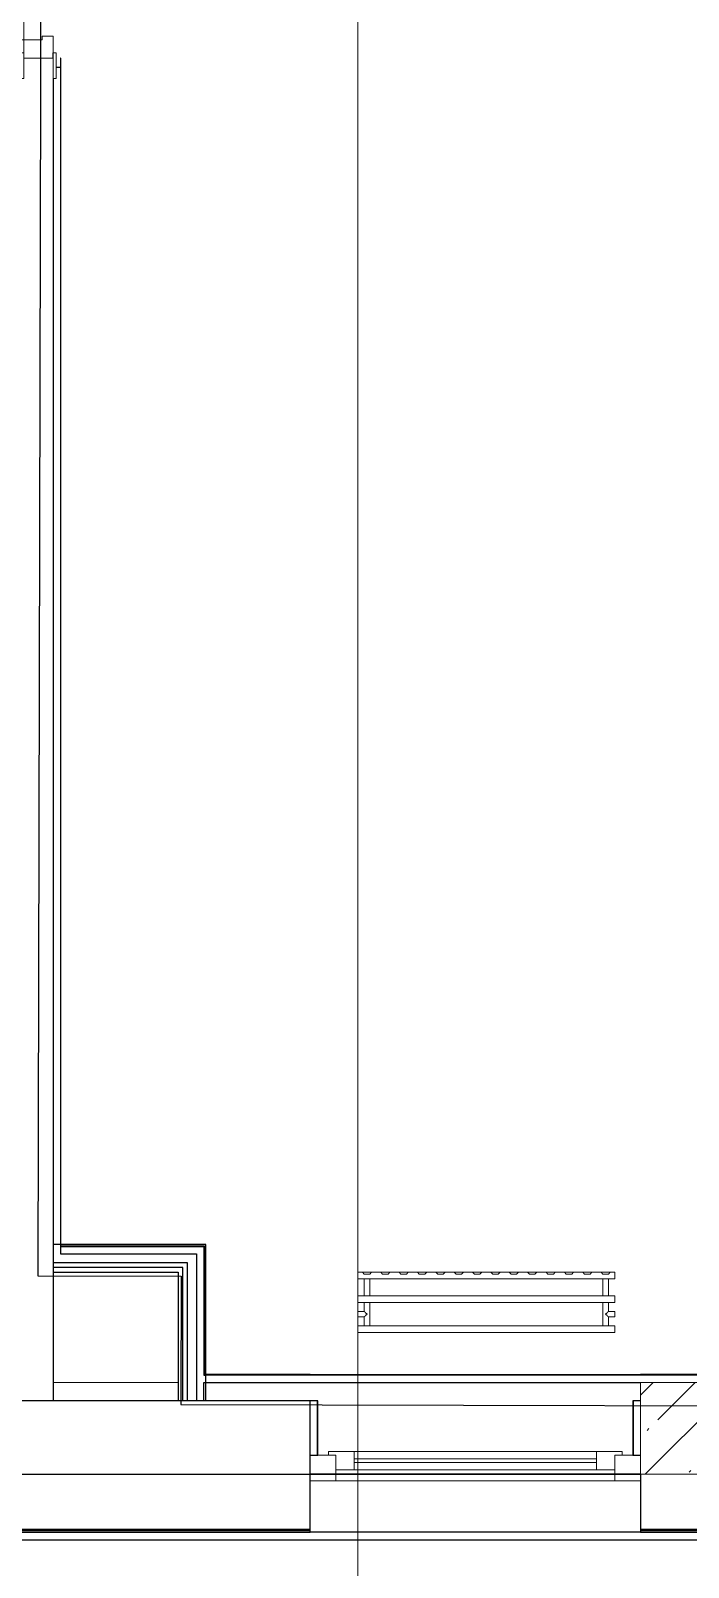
# Model space of a CAD drawing. Header units: millimetres. Extents: x 3914 to 443608, y -156176 to 78197.
# Drawn here: x 118226 to 120017, y -146466 to -142283 of the extents above; entities that cross this region are included whole.
import ezdxf

# ---------------------------------------------------------------- set-up
doc = ezdxf.new("R2010")
doc.units = ezdxf.units.MM
for name, color, linetype, lineweight in [('A-DOOR-1', 7, 'Continuous', 5), ('A-FLOR', 7, 'Continuous', 9), ('A-GLAZ', 7, 'Continuous', 9), ('A-GLAZ-1', 7, 'Continuous', 5), ('S-COLS-1', 7, 'Continuous', 5), ('Оси', 7, 'Continuous', 9)]:
    doc.layers.add(name, color=color, linetype=linetype, lineweight=lineweight)
doc.layers.add('A-DOOR-FRAM-1', color=7, linetype='Continuous', lineweight=5, true_color=0xc0c0c0)
doc.layers.add('M-EQPM-1', color=7, linetype='Continuous', lineweight=9, true_color=0xb2b2b2)

# ---------------------------------------------------------------- blocks, each defined once
blk = doc.blocks.new('110_Дверь_СКБ_2Ст - Д-5_п_ Из игровой в коридор-32215844-Объем проектирования 1 этажа')
at = {"layer": 'A-DOOR-1'}
for p, q in [((-637.5, 940), (-637.5, 40)), ((-587.5, 940), (-637.5, 940)), ((-587.5, 40), (-587.5, 940)), ((662.5, 440), (612.5, 440)), ((612.5, 440), (612.5, 40)), ((662.5, 40), (662.5, 440)), ((-637.5, 40), (-587.5, 40)), ((612.5, 40), (662.5, 40))]:
    blk.add_line(p, q, dxfattribs=at)
for centre, radius, start, end in [((-637.5, 40), 900, 0, 90), ((662.5, 40), 400, 90, 180)]:
    blk.add_arc(centre, radius, start, end, dxfattribs=at)
at = {"layer": 'A-DOOR-FRAM-1'}
for p, q in [((-672.5, 48), (-742.5, 48)), ((-742.5, 48), (-742.5, 40)), ((-672.5, 40), (-672.5, 48)), ((767.5, 48), (697.5, 48)), ((697.5, 48), (697.5, 40)), ((767.5, 40), (767.5, 48)), ((-742.5, 40), (-672.5, 40)), ((-637.5, 40), (-687.5, 40)), ((-687.5, 40), (-687.5, -40)), ((-637.5, -10), (-637.5, 40)), ((662.5, 40), (662.5, -10)), ((712.5, 40), (662.5, 40)), ((697.5, 40), (767.5, 40)), ((712.5, -40), (712.5, 40)), ((-672.5, -40), (-742.5, -40)), ((-742.5, -40), (-742.5, -48)), ((-672.5, -39), (-687.5, -39)), ((-687.5, -39), (-687.5, -40)), ((-687.5, -40), (-627.5, -40)), ((-687.5, -40), (-672.5, -40)), ((-672.5, -40), (-672.5, -39)), ((-672.5, -48), (-672.5, -40)), ((-627.5, -10), (-637.5, -10)), ((-627.5, -40), (-627.5, -10)), ((662.5, -10), (652.5, -10)), ((652.5, -10), (652.5, -40)), ((652.5, -40), (712.5, -40)), ((712.5, -39), (697.5, -39)), ((697.5, -39), (697.5, -40)), ((697.5, -40), (712.5, -40)), ((767.5, -40), (697.5, -40)), ((697.5, -40), (697.5, -48)), ((712.5, -40), (712.5, -39)), ((767.5, -48), (767.5, -40)), ((-742.5, -48), (-672.5, -48)), ((697.5, -48), (767.5, -48))]:
    blk.add_line(p, q, dxfattribs=at)
blk = doc.blocks.new('120_Окно_СКБ_1Ст - 120_Окно_СКБ_1Ст 900х2500_h_ с форточкой-22876038-Объем проектирования 1 этажа')
at = {"layer": 'A-GLAZ'}
for p, q in [((-450, -127), (-450, -57)), ((-450, -57), (-380, -57)), ((-380, -57), (-380, -127)), ((380, -127), (380, -57)), ((380, -57), (450, -57)), ((450, -57), (450, -127)), ((380, -87), (-380, -87)), ((-380, -87), (-380, -127)), ((-330, -137), (-330, -87)), ((330, -137), (330, -87)), ((380, -127), (380, -87)), ((-380, -127), (-450, -127)), ((-380, -127), (-400, -127)), ((-400, -127), (-400, -137)), ((-400, -137), (400, -137)), ((400, -137), (-400, -137)), ((450, -127), (380, -127)), ((400, -127), (380, -127)), ((400, -137), (400, -127))]:
    blk.add_line(p, q, dxfattribs=at)
at = {"layer": 'A-GLAZ-1'}
for p, q in [((450, -57), (-450, -57)), ((-330, -107), (330, -107)), ((330, -117), (-330, -117)), ((-430, -127), (-400, -127)), ((400, -127), (430, -127))]:
    blk.add_line(p, q, dxfattribs=at)
blk = doc.blocks.new('BSC_Колонна _Прямоугольная - 250х900-V83-Объем проектирования 1 этажа')
at = {"layer": 'S-COLS-1'}
h = blk.add_hatch(dxfattribs=at)
h.set_pattern_fill('FP_98', color=256, style=0, pattern_type=2)
h.set_pattern_definition([(45, (-94080, -25), (-114.04925, 114.04925), []), (45, (-93965.95, -25), (-114.04925, 114.04925), [201.613, -40.323, 6.706, -33.617])])
h.paths.add_polyline_path([(-450, -125), (450, -125), (450, 125), (-450, 125), (-450, -33.7)])
for p, q in [((450, 125), (-450, 125)), ((-450, 125), (-450, -125)), ((450, -125), (450, 125)), ((-450, -125), (450, -125))]:
    blk.add_line(p, q, dxfattribs=at)
blk = doc.blocks.new('radiator_prado_classic_z_tip_30_po exemplyaru - Classic Z Тип 30-300-V232-Объем проектирования 1 этажа')
at = {"layer": 'M-EQPM-1'}
for p, q in [((0, 228), (0, 210)), ((700, 228), (0, 228)), ((0, 210), (0, 228)), ((0, 228), (12.5, 228)), ((0, 210), (700, 210)), ((17.8, 210), (0, 210)), ((12.5, 228), (37.5, 228)), ((37.5, 228), (12.5, 228)), ((12.5, 228), (37.5, 228)), ((12.5, 228), (17.5, 223)), ((12.5, 228), (17.5, 223)), ((32.5, 223), (17.5, 223)), ((17.5, 223), (32.5, 223)), ((17.5, 210), (17.5, 164)), ((17.5, 210), (17.5, 164)), ((17.8, 210), (17.5, 210)), ((17.5, 210), (17.8, 210)), ((17.8, 210), (17.5, 210)), ((17.5, 210), (32.5, 210)), ((32.2, 210), (17.8, 210)), ((17.8, 210), (32.2, 210)), ((32.2, 210), (17.8, 210)), ((32.5, 210), (32.2, 210)), ((32.2, 210), (32.5, 210)), ((32.5, 210), (32.2, 210)), ((667.8, 210), (32.2, 210)), ((32.5, 223), (37.5, 228)), ((37.5, 228), (32.5, 223)), ((32.5, 164), (32.5, 210)), ((32.5, 164), (32.5, 210)), ((37.5, 228), (62.5, 228)), ((62.5, 228), (87.5, 228)), ((87.5, 228), (62.5, 228)), ((62.5, 228), (87.5, 228)), ((62.5, 228), (67.5, 223)), ((62.5, 228), (67.5, 223)), ((82.5, 223), (67.5, 223)), ((67.5, 223), (82.5, 223)), ((82.5, 223), (87.5, 228)), ((87.5, 228), (82.5, 223)), ((87.5, 228), (112.5, 228)), ((112.5, 228), (137.5, 228)), ((137.5, 228), (112.5, 228)), ((112.5, 228), (137.5, 228)), ((112.5, 228), (117.5, 223)), ((112.5, 228), (117.5, 223)), ((132.5, 223), (117.5, 223)), ((117.5, 223), (132.5, 223)), ((132.5, 223), (137.5, 228)), ((137.5, 228), (132.5, 223)), ((137.5, 228), (162.5, 228)), ((162.5, 228), (187.5, 228)), ((187.5, 228), (162.5, 228)), ((162.5, 228), (187.5, 228)), ((162.5, 228), (167.5, 223)), ((162.5, 228), (167.5, 223)), ((182.5, 223), (167.5, 223)), ((167.5, 223), (182.5, 223)), ((182.5, 223), (187.5, 228)), ((187.5, 228), (182.5, 223)), ((187.5, 228), (212.5, 228)), ((212.5, 228), (237.5, 228)), ((237.5, 228), (212.5, 228)), ((212.5, 228), (237.5, 228)), ((212.5, 228), (217.5, 223)), ((212.5, 228), (217.5, 223)), ((232.5, 223), (217.5, 223)), ((217.5, 223), (232.5, 223)), ((232.5, 223), (237.5, 228)), ((237.5, 228), (232.5, 223)), ((237.5, 228), (262.5, 228)), ((262.5, 228), (287.5, 228)), ((287.5, 228), (262.5, 228)), ((262.5, 228), (287.5, 228)), ((262.5, 228), (267.5, 223)), ((262.5, 228), (267.5, 223)), ((282.5, 223), (267.5, 223)), ((267.5, 223), (282.5, 223)), ((282.5, 223), (287.5, 228)), ((287.5, 228), (282.5, 223)), ((287.5, 228), (312.5, 228)), ((312.5, 228), (337.5, 228)), ((337.5, 228), (312.5, 228)), ((312.5, 228), (337.5, 228)), ((312.5, 228), (317.5, 223)), ((312.5, 228), (317.5, 223)), ((332.5, 223), (317.5, 223)), ((317.5, 223), (332.5, 223)), ((332.5, 223), (337.5, 228)), ((337.5, 228), (332.5, 223)), ((337.5, 228), (362.5, 228)), ((362.5, 228), (387.5, 228)), ((387.5, 228), (362.5, 228)), ((362.5, 228), (387.5, 228)), ((362.5, 228), (367.5, 223)), ((362.5, 228), (367.5, 223)), ((382.5, 223), (367.5, 223)), ((367.5, 223), (382.5, 223)), ((382.5, 223), (387.5, 228)), ((387.5, 228), (382.5, 223)), ((387.5, 228), (412.5, 228)), ((412.5, 228), (437.5, 228)), ((437.5, 228), (412.5, 228)), ((412.5, 228), (437.5, 228)), ((412.5, 228), (417.5, 223)), ((412.5, 228), (417.5, 223)), ((432.5, 223), (417.5, 223)), ((417.5, 223), (432.5, 223)), ((432.5, 223), (437.5, 228)), ((437.5, 228), (432.5, 223)), ((437.5, 228), (462.5, 228)), ((462.5, 228), (487.5, 228)), ((487.5, 228), (462.5, 228)), ((462.5, 228), (487.5, 228)), ((462.5, 228), (467.5, 223)), ((462.5, 228), (467.5, 223)), ((482.5, 223), (467.5, 223)), ((467.5, 223), (482.5, 223)), ((482.5, 223), (487.5, 228)), ((487.5, 228), (482.5, 223)), ((487.5, 228), (512.5, 228)), ((512.5, 228), (537.5, 228)), ((537.5, 228), (512.5, 228)), ((512.5, 228), (537.5, 228)), ((512.5, 228), (517.5, 223)), ((512.5, 228), (517.5, 223)), ((532.5, 223), (517.5, 223)), ((517.5, 223), (532.5, 223)), ((532.5, 223), (537.5, 228)), ((537.5, 228), (532.5, 223)), ((537.5, 228), (562.5, 228)), ((562.5, 228), (587.5, 228)), ((587.5, 228), (562.5, 228)), ((562.5, 228), (587.5, 228)), ((562.5, 228), (567.5, 223)), ((562.5, 228), (567.5, 223)), ((582.5, 223), (567.5, 223)), ((567.5, 223), (582.5, 223)), ((582.5, 223), (587.5, 228)), ((587.5, 228), (582.5, 223)), ((587.5, 228), (612.5, 228)), ((612.5, 228), (637.5, 228)), ((637.5, 228), (612.5, 228)), ((612.5, 228), (637.5, 228)), ((612.5, 228), (617.5, 223)), ((612.5, 228), (617.5, 223)), ((632.5, 223), (617.5, 223)), ((617.5, 223), (632.5, 223)), ((632.5, 223), (637.5, 228)), ((637.5, 228), (632.5, 223)), ((637.5, 228), (662.5, 228)), ((662.5, 228), (686.6, 228)), ((687.5, 228), (662.5, 228)), ((662.5, 228), (687.5, 228)), ((662.5, 228), (667.5, 223)), ((662.5, 228), (667.5, 223)), ((682.5, 223), (667.5, 223)), ((667.5, 223), (682.5, 223)), ((667.5, 210), (667.5, 164)), ((667.5, 210), (667.5, 164)), ((667.8, 210), (667.5, 210)), ((667.5, 210), (682.5, 210)), ((667.8, 210), (667.5, 210)), ((667.5, 210), (667.8, 210)), ((682.2, 210), (667.8, 210)), ((682.2, 210), (667.8, 210)), ((667.8, 210), (682.2, 210)), ((682.5, 210), (682.2, 210)), ((682.5, 210), (682.2, 210)), ((682.2, 210), (682.5, 210)), ((700, 210), (682.2, 210)), ((682.5, 223), (687.5, 228)), ((687.5, 228), (682.5, 223)), ((682.5, 164), (682.5, 210)), ((682.5, 164), (682.5, 210)), ((687.5, 228), (700, 228)), ((700, 210), (700, 228)), ((700, 228), (700, 210)), ((700, 164), (0, 164)), ((0, 164), (0, 146)), ((0, 146), (0, 164)), ((0, 164), (17.8, 164)), ((0, 146), (700, 146)), ((18.5, 146), (0, 146)), ((17.8, 164), (17.5, 164)), ((17.5, 164), (17.8, 164)), ((17.8, 164), (17.5, 164)), ((17.5, 164), (32.5, 164)), ((17.5, 146), (17.5, 121.5)), ((17.5, 146), (17.5, 121.5)), ((17.5, 146), (18.5, 146)), ((17.8, 146), (17.5, 146)), ((17.5, 146), (18.5, 146)), ((32.5, 146), (17.5, 146)), ((32.2, 164), (17.8, 164)), ((17.8, 164), (32.2, 164)), ((32.2, 164), (17.8, 164)), ((18.5, 146), (17.8, 146)), ((18.5, 146), (32.2, 146)), ((32.2, 146), (18.5, 146)), ((18.5, 146), (32.2, 146)), ((32.5, 164), (32.2, 164)), ((32.2, 164), (32.5, 164)), ((32.5, 164), (32.2, 164)), ((32.2, 164), (667.8, 164)), ((32.2, 146), (32.5, 146)), ((32.5, 146), (32.2, 146)), ((32.2, 146), (32.5, 146)), ((667.8, 146), (32.2, 146)), ((32.5, 82), (32.5, 146)), ((32.5, 82), (32.5, 146)), ((667.8, 164), (667.5, 164)), ((667.5, 164), (682.5, 164)), ((667.8, 164), (667.5, 164)), ((667.5, 164), (667.8, 164)), ((667.5, 146), (667.5, 82)), ((667.5, 146), (667.5, 82)), ((667.5, 146), (667.8, 146)), ((682.5, 146), (667.5, 146)), ((667.5, 146), (667.8, 146)), ((667.8, 146), (667.5, 146)), ((682.2, 164), (667.8, 164)), ((682.2, 164), (667.8, 164)), ((667.8, 164), (682.2, 164)), ((667.8, 146), (681.5, 146)), ((667.8, 146), (681.5, 146)), ((681.5, 146), (667.8, 146)), ((681.5, 146), (682.5, 146)), ((681.5, 146), (682.5, 146)), ((682.5, 146), (681.5, 146)), ((700, 146), (681.5, 146)), ((682.5, 164), (682.2, 164)), ((682.5, 164), (682.2, 164)), ((682.2, 164), (682.5, 164)), ((682.2, 164), (700, 164)), ((682.5, 121.5), (682.5, 146)), ((682.5, 121.5), (682.5, 146)), ((700, 146), (700, 164)), ((700, 164), (700, 146)), ((17.5, 121.5), (0, 121.5)), ((17.5, 121.5), (0, 121.5)), ((0, 121.5), (0, 120.5)), ((0, 106.5), (0, 121.5)), ((0, 120.5), (0, 107.5)), ((0, 120.5), (0, 119.3)), ((0, 114), (0, 120.5)), ((0, 120.5), (0, 120.5)), ((0, 119.3), (0, 117.8)), ((0, 117.8), (0, 114)), ((0, 114), (0, 110.3)), ((0, 107.5), (0, 114)), ((0, 110.3), (0, 108.7)), ((0, 108.7), (0, 107.5)), ((0, 107.5), (0, 106.5)), ((0, 107.5), (0, 107.5)), ((0, 106.5), (17.5, 106.5)), ((0, 106.5), (17.5, 106.5)), ((17.5, 106.5), (17.5, 82)), ((17.5, 106.5), (17.5, 82)), ((700, 121.5), (682.5, 121.5)), ((700, 121.5), (682.5, 121.5)), ((682.5, 82), (682.5, 106.5)), ((682.5, 106.5), (700, 106.5)), ((682.5, 82), (682.5, 106.5)), ((682.5, 106.5), (700, 106.5)), ((700, 121.5), (700, 106.5)), ((700, 120.5), (700, 121.5)), ((700, 121.5), (700, 120.5)), ((700, 120.5), (700, 121.5)), ((700, 107.5), (700, 120.5)), ((700, 120.5), (700, 107.5)), ((700, 107.5), (700, 120.5)), ((700, 106.5), (700, 107.5)), ((700, 107.5), (700, 106.5)), ((700, 106.5), (700, 107.5)), ((700, 82), (0, 82)), ((0, 82), (0, 64)), ((0, 64), (0, 82)), ((0, 82), (18.5, 82)), ((700, 64), (0, 64)), ((0, 64), (700, 64)), ((18.5, 82), (17.5, 82)), ((17.5, 82), (18.5, 82)), ((18.5, 82), (17.5, 82)), ((17.5, 82), (32.5, 82)), ((32.2, 82), (18.5, 82)), ((18.5, 82), (32.2, 82)), ((32.2, 82), (18.5, 82)), ((32.5, 82), (32.2, 82)), ((32.2, 82), (32.5, 82)), ((32.5, 82), (32.2, 82)), ((32.2, 82), (667.8, 82)), ((667.8, 82), (667.5, 82)), ((667.5, 82), (682.5, 82)), ((667.8, 82), (667.5, 82)), ((667.5, 82), (667.8, 82)), ((681.5, 82), (667.8, 82)), ((681.5, 82), (667.8, 82)), ((667.8, 82), (681.5, 82)), ((682.5, 82), (681.5, 82)), ((682.5, 82), (681.5, 82)), ((681.5, 82), (682.5, 82)), ((681.5, 82), (700, 82)), ((700, 64), (700, 82)), ((700, 82), (700, 64))]:
    blk.add_line(p, q, dxfattribs=at)
for points, knots in [([(18.5, 120.5), (18.4, 120.6), (18.3, 120.7), (18.1, 120.9), (17.9, 121.1), (17.8, 121.2), (17.7, 121.3), (17.5, 121.5), (17.5, 121.5), (17.5, 121.5)], [0.7142857, 0.7142857, 0.7142857, 0.7142857, 0.75, 0.7857143, 0.8214286, 0.8571429, 0.8928571, 0.9285714, 1, 1, 1, 1]), ([(17.5, 121.5), (17.5, 121.5), (17.5, 121.5), (17.7, 121.3), (17.8, 121.2), (17.9, 121.1), (18.1, 120.9), (18.3, 120.7), (18.4, 120.6), (18.5, 120.5)], [0, 0, 0, 0, 0.0714286, 0.1071429, 0.1428571, 0.1785714, 0.2142857, 0.25, 0.2857143, 0.2857143, 0.2857143, 0.2857143]), ([(17.5, 121.5), (17.5, 121.5), (17.5, 121.5), (17.7, 121.3), (17.8, 121.2), (17.9, 121.1), (18.1, 120.9), (18.3, 120.7), (18.4, 120.6), (18.5, 120.5)], [0, 0, 0, 0, 0.0714286, 0.1071429, 0.1428571, 0.1785714, 0.2142857, 0.25, 0.2857143, 0.2857143, 0.2857143, 0.2857143]), ([(25, 114), (24.5, 114.5), (23.6, 115.4), (22.4, 116.6), (21.6, 117.4), (21.1, 117.9), (20.8, 118.2), (20.5, 118.5), (20.2, 118.8), (19.8, 119.1), (19.6, 119.4), (19.3, 119.7), (19, 120), (18.7, 120.3), (18.5, 120.5), (18.3, 120.7), (18.1, 120.9), (17.9, 121.1), (17.8, 121.2), (17.7, 121.3), (17.5, 121.5), (17.5, 121.5), (17.5, 121.5)], [0, 0, 0, 0, 0.142857, 0.285714, 0.357143, 0.392857, 0.428571, 0.464286, 0.5, 0.535714, 0.571429, 0.607143, 0.642857, 0.678571, 0.714286, 0.75, 0.785714, 0.821429, 0.857143, 0.892857, 0.928571, 1, 1, 1, 1]), ([(17.5, 106.5), (17.5, 106.5), (17.5, 106.5), (17.7, 106.7), (17.8, 106.8), (17.9, 106.9), (18.1, 107.1), (18.3, 107.3), (18.5, 107.5), (18.7, 107.7), (19, 108), (19.3, 108.3), (19.6, 108.6), (19.8, 108.9), (20.3, 109.3), (20.7, 109.7), (21.1, 110.1), (21.6, 110.6), (22.4, 111.4), (23.6, 112.6), (24.5, 113.5), (25, 114)], [0, 0, 0, 0, 0.071429, 0.107143, 0.142857, 0.178571, 0.214286, 0.25, 0.285714, 0.321429, 0.357143, 0.392857, 0.428571, 0.464286, 0.5, 0.571429, 0.607143, 0.642857, 0.714286, 0.857143, 1, 1, 1, 1]), ([(17.5, 106.5), (17.5, 106.5), (17.5, 106.5), (17.7, 106.7), (17.8, 106.8), (17.9, 106.9), (18.1, 107.1), (18.3, 107.3), (18.4, 107.4), (18.5, 107.5)], [0, 0, 0, 0, 0.0714286, 0.1071429, 0.1428571, 0.1785714, 0.2142857, 0.25, 0.2857143, 0.2857143, 0.2857143, 0.2857143]), ([(18.5, 107.5), (18.4, 107.4), (18.3, 107.3), (18.1, 107.1), (17.9, 106.9), (17.8, 106.8), (17.7, 106.7), (17.5, 106.5), (17.5, 106.5), (17.5, 106.5)], [0.7142857, 0.7142857, 0.7142857, 0.7142857, 0.75, 0.7857143, 0.8214286, 0.8571429, 0.8928571, 0.9285714, 1, 1, 1, 1]), ([(18.5, 107.5), (18.4, 107.4), (18.3, 107.3), (18.1, 107.1), (17.9, 106.9), (17.8, 106.8), (17.7, 106.7), (17.5, 106.5), (17.5, 106.5), (17.5, 106.5)], [0.7142857, 0.7142857, 0.7142857, 0.7142857, 0.75, 0.7857143, 0.8214286, 0.8571429, 0.8928571, 0.9285714, 1, 1, 1, 1]), ([(22.1, 116.9), (21.9, 117.1), (21.6, 117.4), (21.1, 117.9), (20.8, 118.2), (20.5, 118.5), (20.2, 118.8), (19.9, 119.2), (19.7, 119.3), (19.6, 119.4)], [0.2857143, 0.2857143, 0.2857143, 0.2857143, 0.3571429, 0.3928571, 0.4285714, 0.4642857, 0.5, 0.5357143, 0.5714286, 0.5714286, 0.5714286, 0.5714286]), ([(19.6, 119.4), (19.7, 119.3), (19.9, 119.2), (20.3, 118.7), (20.7, 118.3), (21.1, 117.9), (21.6, 117.4), (21.9, 117.1), (22.1, 116.9)], [0.4285714, 0.4285714, 0.4285714, 0.4285714, 0.4642857, 0.5, 0.5714286, 0.6071429, 0.6428571, 0.7142857, 0.7142857, 0.7142857, 0.7142857]), ([(19.6, 119.4), (19.7, 119.3), (19.8, 119.1), (20.3, 118.7), (20.7, 118.3), (21.1, 117.9), (21.6, 117.4), (21.9, 117.1), (22.1, 116.9)], [0.4285714, 0.4285714, 0.4285714, 0.4285714, 0.4642857, 0.5, 0.5714286, 0.6071429, 0.6428571, 0.7142857, 0.7142857, 0.7142857, 0.7142857]), ([(19.6, 108.6), (19.7, 108.7), (19.9, 108.8), (20.3, 109.3), (20.7, 109.7), (21.1, 110.1), (21.6, 110.6), (21.9, 110.9), (22.1, 111.1)], [0.4285714, 0.4285714, 0.4285714, 0.4285714, 0.4642857, 0.5, 0.5714286, 0.6071429, 0.6428571, 0.7142857, 0.7142857, 0.7142857, 0.7142857]), ([(22.1, 111.1), (21.9, 110.9), (21.6, 110.6), (21.1, 110.1), (20.8, 109.8), (20.5, 109.5), (20.2, 109.2), (19.9, 108.8), (19.7, 108.7), (19.6, 108.6)], [0.2857143, 0.2857143, 0.2857143, 0.2857143, 0.3571429, 0.3928571, 0.4285714, 0.4642857, 0.5, 0.5357143, 0.5714286, 0.5714286, 0.5714286, 0.5714286]), ([(22.1, 111.1), (21.9, 110.9), (21.6, 110.6), (21.1, 110.1), (20.8, 109.8), (20.5, 109.5), (20.2, 109.2), (19.8, 108.9), (19.7, 108.7), (19.6, 108.6)], [0.2857143, 0.2857143, 0.2857143, 0.2857143, 0.3571429, 0.3928571, 0.4285714, 0.4642857, 0.5, 0.5357143, 0.5714286, 0.5714286, 0.5714286, 0.5714286]), ([(675, 114), (675.5, 114.5), (676.4, 115.4), (677.6, 116.6), (678.4, 117.4), (678.9, 117.9), (679.2, 118.2), (679.5, 118.5), (679.8, 118.8), (680.1, 119.2), (680.4, 119.4), (680.7, 119.7), (681, 120), (681.3, 120.3), (681.5, 120.5), (681.7, 120.7), (681.9, 120.9), (682.1, 121.1), (682.2, 121.2), (682.3, 121.3), (682.5, 121.5), (682.5, 121.5), (682.5, 121.5)], [0, 0, 0, 0, 0.142857, 0.285714, 0.357143, 0.392857, 0.428571, 0.464286, 0.5, 0.535714, 0.571429, 0.607143, 0.642857, 0.678571, 0.714286, 0.75, 0.785714, 0.821429, 0.857143, 0.892857, 0.928571, 1, 1, 1, 1]), ([(682.5, 106.5), (682.5, 106.5), (682.5, 106.5), (682.3, 106.7), (682.2, 106.8), (682.1, 106.9), (681.9, 107.1), (681.7, 107.3), (681.5, 107.5), (681.3, 107.7), (681, 108), (680.7, 108.3), (680.4, 108.6), (680.1, 108.8), (679.7, 109.3), (679.3, 109.7), (678.9, 110.1), (678.4, 110.6), (677.6, 111.4), (676.4, 112.6), (675.5, 113.5), (675, 114)], [0, 0, 0, 0, 0.071429, 0.107143, 0.142857, 0.178571, 0.214286, 0.25, 0.285714, 0.321429, 0.357143, 0.392857, 0.428571, 0.464286, 0.5, 0.571429, 0.607143, 0.642857, 0.714286, 0.857143, 1, 1, 1, 1]), ([(680.4, 119.4), (680.3, 119.3), (680.1, 119.2), (679.7, 118.7), (679.3, 118.3), (678.9, 117.9), (678.4, 117.4), (678.1, 117.1), (677.9, 116.9)], [0.4285714, 0.4285714, 0.4285714, 0.4285714, 0.4642857, 0.5, 0.5714286, 0.6071429, 0.6428571, 0.7142857, 0.7142857, 0.7142857, 0.7142857]), ([(680.4, 119.4), (680.3, 119.3), (680.1, 119.2), (679.7, 118.7), (679.3, 118.3), (678.9, 117.9), (678.4, 117.4), (678.1, 117.1), (677.9, 116.9)], [0.4285714, 0.4285714, 0.4285714, 0.4285714, 0.4642857, 0.5, 0.5714286, 0.6071429, 0.6428571, 0.7142857, 0.7142857, 0.7142857, 0.7142857]), ([(677.9, 116.9), (678.1, 117.1), (678.4, 117.4), (678.9, 117.9), (679.2, 118.2), (679.5, 118.5), (679.8, 118.8), (680.1, 119.2), (680.3, 119.3), (680.4, 119.4)], [0.2857143, 0.2857143, 0.2857143, 0.2857143, 0.3571429, 0.3928571, 0.4285714, 0.4642857, 0.5, 0.5357143, 0.5714286, 0.5714286, 0.5714286, 0.5714286]), ([(677.9, 111.1), (678.1, 110.9), (678.4, 110.6), (678.9, 110.1), (679.2, 109.8), (679.5, 109.5), (679.8, 109.2), (680.1, 108.8), (680.3, 108.7), (680.4, 108.6)], [0.2857143, 0.2857143, 0.2857143, 0.2857143, 0.3571429, 0.3928571, 0.4285714, 0.4642857, 0.5, 0.5357143, 0.5714286, 0.5714286, 0.5714286, 0.5714286]), ([(677.9, 111.1), (678.1, 110.9), (678.4, 110.6), (678.9, 110.1), (679.2, 109.8), (679.5, 109.5), (679.8, 109.2), (680.1, 108.8), (680.3, 108.7), (680.4, 108.6)], [0.2857143, 0.2857143, 0.2857143, 0.2857143, 0.3571429, 0.3928571, 0.4285714, 0.4642857, 0.5, 0.5357143, 0.5714286, 0.5714286, 0.5714286, 0.5714286]), ([(680.4, 108.6), (680.3, 108.7), (680.1, 108.8), (679.7, 109.3), (679.3, 109.7), (678.9, 110.1), (678.4, 110.6), (678.1, 110.9), (677.9, 111.1)], [0.4285714, 0.4285714, 0.4285714, 0.4285714, 0.4642857, 0.5, 0.5714286, 0.6071429, 0.6428571, 0.7142857, 0.7142857, 0.7142857, 0.7142857]), ([(682.5, 121.5), (682.5, 121.5), (682.5, 121.5), (682.3, 121.3), (682.2, 121.2), (682.1, 121.1), (681.9, 120.9), (681.7, 120.7), (681.6, 120.6), (681.5, 120.5)], [0, 0, 0, 0, 0.0714286, 0.1071429, 0.1428571, 0.1785714, 0.2142857, 0.25, 0.2857143, 0.2857143, 0.2857143, 0.2857143]), ([(682.5, 121.5), (682.5, 121.5), (682.5, 121.5), (682.3, 121.3), (682.2, 121.2), (682.1, 121.1), (681.9, 120.9), (681.7, 120.7), (681.6, 120.6), (681.5, 120.5)], [0, 0, 0, 0, 0.0714286, 0.1071429, 0.1428571, 0.1785714, 0.2142857, 0.25, 0.2857143, 0.2857143, 0.2857143, 0.2857143]), ([(681.5, 120.5), (681.6, 120.6), (681.7, 120.7), (681.9, 120.9), (682.1, 121.1), (682.2, 121.2), (682.3, 121.3), (682.5, 121.5), (682.5, 121.5), (682.5, 121.5)], [0.7142857, 0.7142857, 0.7142857, 0.7142857, 0.75, 0.7857143, 0.8214286, 0.8571429, 0.8928571, 0.9285714, 1, 1, 1, 1]), ([(681.5, 107.5), (681.6, 107.4), (681.7, 107.3), (681.9, 107.1), (682.1, 106.9), (682.2, 106.8), (682.3, 106.7), (682.5, 106.5), (682.5, 106.5), (682.5, 106.5)], [0.7142857, 0.7142857, 0.7142857, 0.7142857, 0.75, 0.7857143, 0.8214286, 0.8571429, 0.8928571, 0.9285714, 1, 1, 1, 1]), ([(681.5, 107.5), (681.6, 107.4), (681.7, 107.3), (681.9, 107.1), (682.1, 106.9), (682.2, 106.8), (682.3, 106.7), (682.5, 106.5), (682.5, 106.5), (682.5, 106.5)], [0.7142857, 0.7142857, 0.7142857, 0.7142857, 0.75, 0.7857143, 0.8214286, 0.8571429, 0.8928571, 0.9285714, 1, 1, 1, 1]), ([(682.5, 106.5), (682.5, 106.5), (682.5, 106.5), (682.3, 106.7), (682.2, 106.8), (682.1, 106.9), (681.9, 107.1), (681.7, 107.3), (681.6, 107.4), (681.5, 107.5)], [0, 0, 0, 0, 0.0714286, 0.1071429, 0.1428571, 0.1785714, 0.2142857, 0.25, 0.2857143, 0.2857143, 0.2857143, 0.2857143])]:
    blk.add_open_spline(points, degree=3, knots=knots, dxfattribs=at)
for points in [[(19.6, 119.4), (19.5, 119.5), (19.3, 119.7), (19, 120), (18.7, 120.3), (18.6, 120.4), (18.5, 120.5)], [(18.5, 120.5), (18.6, 120.4), (18.7, 120.3), (19, 120), (19.3, 119.7), (19.5, 119.5), (19.6, 119.4)], [(18.5, 120.5), (18.6, 120.4), (18.7, 120.3), (19, 120), (19.3, 119.7), (19.5, 119.5), (19.6, 119.4)], [(18.5, 107.5), (18.6, 107.6), (18.7, 107.7), (19, 108), (19.3, 108.3), (19.5, 108.5), (19.6, 108.6)], [(19.6, 108.6), (19.5, 108.5), (19.3, 108.3), (19, 108), (18.7, 107.7), (18.6, 107.6), (18.5, 107.5)], [(19.6, 108.6), (19.5, 108.5), (19.3, 108.3), (19, 108), (18.7, 107.7), (18.6, 107.6), (18.5, 107.5)], [(25, 114), (24.5, 114.5), (23.6, 115.4), (22.6, 116.4), (22.1, 116.9)], [(22.1, 116.9), (22.6, 116.4), (23.6, 115.4), (24.5, 114.5), (25, 114)], [(22.1, 116.9), (22.6, 116.4), (23.6, 115.4), (24.5, 114.5), (25, 114)], [(22.1, 111.1), (22.6, 111.6), (23.6, 112.6), (24.5, 113.5), (25, 114)], [(25, 114), (24.5, 113.5), (23.6, 112.6), (22.6, 111.6), (22.1, 111.1)], [(25, 114), (24.5, 113.5), (23.6, 112.6), (22.6, 111.6), (22.1, 111.1)], [(677.9, 116.9), (677.4, 116.4), (676.4, 115.4), (675.5, 114.5), (675, 114)], [(677.9, 116.9), (677.4, 116.4), (676.4, 115.4), (675.5, 114.5), (675, 114)], [(675, 114), (675.5, 114.5), (676.4, 115.4), (677.4, 116.4), (677.9, 116.9)], [(675, 114), (675.5, 113.5), (676.4, 112.6), (677.4, 111.6), (677.9, 111.1)], [(675, 114), (675.5, 113.5), (676.4, 112.6), (677.4, 111.6), (677.9, 111.1)], [(677.9, 111.1), (677.4, 111.6), (676.4, 112.6), (675.5, 113.5), (675, 114)], [(681.5, 120.5), (681.4, 120.4), (681.3, 120.3), (681, 120), (680.7, 119.7), (680.5, 119.5), (680.4, 119.4)], [(681.5, 120.5), (681.4, 120.4), (681.3, 120.3), (681, 120), (680.7, 119.7), (680.5, 119.5), (680.4, 119.4)], [(680.4, 119.4), (680.5, 119.5), (680.7, 119.7), (681, 120), (681.3, 120.3), (681.4, 120.4), (681.5, 120.5)], [(680.4, 108.6), (680.5, 108.5), (680.7, 108.3), (681, 108), (681.3, 107.7), (681.4, 107.6), (681.5, 107.5)], [(680.4, 108.6), (680.5, 108.5), (680.7, 108.3), (681, 108), (681.3, 107.7), (681.4, 107.6), (681.5, 107.5)], [(681.5, 107.5), (681.4, 107.6), (681.3, 107.7), (681, 108), (680.7, 108.3), (680.5, 108.5), (680.4, 108.6)]]:
    blk.add_open_spline(points, degree=3, dxfattribs=at)

msp = doc.modelspace()

# ---------------------------------------------------------------- linework, layer by layer
for p, q in [((118307, -142357.7), (118307, -142382.7)), ((118308, -142357.7), (118307, -142357.7)), ((118308, -145591.7), (118308, -142357.7)), ((118307, -142382.7), (118295, -142382.7)), ((118307, -142382.7), (118307, -142382.7)), ((118287, -142412.7), (118287, -146012.7)), ((118703, -145587.7), (118287, -145587.7)), ((118307, -145587.7), (118307, -145592.7)), ((118307, -145592.7), (118698, -145592.7)), ((118307, -145592.7), (118307, -145612.7)), ((118307, -145612.7), (118678, -145612.7)), ((118699, -145591.7), (118308, -145591.7)), ((118678, -145612.7), (118678, -146012.7)), ((118698, -145592.7), (118698, -145942.7)), ((118699, -145941.7), (118699, -145591.7)), ((118703, -146012.7), (118703, -145587.7)), ((118653, -145637.7), (118287, -145637.7)), ((118640.5, -145650.2), (118287, -145650.2)), ((118287, -145662.7), (118628, -145662.7)), ((118628, -145662.7), (118628, -146012.7)), ((118640.5, -146012.7), (118640.5, -145650.2)), ((118653, -146012.7), (118653, -145637.7)), ((118698, -145942.7), (118703, -145942.7)), ((118987, -145941.7), (118699, -145941.7)), ((118987, -145942.7), (118987, -145941.7)), ((118987, -145941.7), (119887, -145941.7)), ((121037, -145941.7), (119887, -145941.7)), ((119887, -145941.7), (119887, -145942.7)), ((118698, -146012.7), (118698, -145962.7)), ((118698, -145962.7), (119887, -145962.7)), ((118987, -146012.7), (118187, -146012.7)), ((118987, -146362.7), (118987, -146012.7)), ((119007, -146012.7), (118987, -146012.7)), ((119007, -146160.7), (119007, -146012.7)), ((119008, -146012.7), (119007, -146012.7)), ((119008, -146160.7), (119008, -146012.7)), ((119866, -146012.7), (119866, -146160.7)), ((119867, -146012.7), (119866, -146012.7)), ((119867, -146012.7), (119867, -146160.7)), ((119887, -146012.7), (119867, -146012.7)), ((118987, -146160.7), (119007, -146160.7)), ((119007, -146160.7), (119008, -146160.7)), ((119866, -146160.7), (119867, -146160.7)), ((119867, -146160.7), (119887, -146160.7)), ((118187, -146212.7), (118987, -146212.7)), ((118187, -146212.7), (119887, -146212.7)), ((119887, -146212.7), (118987, -146212.7)), ((119887, -146212.7), (119887, -146362.7)), ((118187, -146362.7), (118987, -146362.7)), ((118187, -146365.7), (118987, -146365.7)), ((118187, -146370.7), (118987, -146370.7)), ((118987, -146370.7), (118987, -146362.7)), ((119887, -146370.7), (118987, -146370.7)), ((119887, -146362.7), (119887, -146370.7)), ((119887, -146362.7), (121037, -146362.7)), ((119887, -146365.7), (121037, -146365.7)), ((119887, -146370.7), (121037, -146370.7)), ((134287, -146392.7), (115437, -146392.7))]:
    msp.add_line(p, q)
at = {"flags": 128}
msp.add_lwpolyline([(118635.4, -146023.2), (123252.4, -146034), (123253.2, -145684), (124345.2, -145686.6), (124344.4, -146036.6), (127742.4, -146044.6), (127743.2, -145695.1), (127763.2, -145695.1), (127774.1, -141056.6), (120394.1, -141039.3), (120397.5, -139599.3), (118259.5, -139594.3), (118245.2, -145672.3), (118636.2, -145673.2)], close=True, dxfattribs=at)
at = {"layer": 'A-FLOR'}
for p, q in [((118307, -142382.7), (118295, -142382.7)), ((118307, -145587.7), (118307, -142382.7)), ((123317, -145942.7), (118703, -145942.7)), ((118628, -145962.7), (118287, -145962.7))]:
    msp.add_line(p, q, dxfattribs=at)
at = {"layer": 'Оси'}
msp.add_lwpolyline([(119117, -148019), (119117, -143019), (119117, -129197.6), (119117, -124197.6)], dxfattribs=at)

# ---------------------------------------------------------------- block references
at = {"rotation": 89.99999999999991}
msp.add_blockref('110_Дверь_СКБ_2Ст - Д-5_п_ Из игровой в коридор-32215844-Объем проектирования 1 этажа', (118247, -141670.2), dxfattribs=at)
msp.add_blockref('BSC_Колонна _Прямоугольная - 250х900-V83-Объем проектирования 1 этажа', (120337, -146087.7))
at = {"color": 3, "rotation": 180}
msp.add_blockref('120_Окно_СКБ_1Ст - 120_Окно_СКБ_1Ст 900х2500_h_ с форточкой-22876038-Объем проектирования 1 этажа', (119437, -146287.7), dxfattribs=at)
at = {"layer": 'M-EQPM-1'}
msp.add_blockref('radiator_prado_classic_z_tip_30_po exemplyaru - Classic Z Тип 30-300-V232-Объем проектирования 1 этажа', (119117, -145891), dxfattribs=at)

doc.saveas('drawing.dxf')
